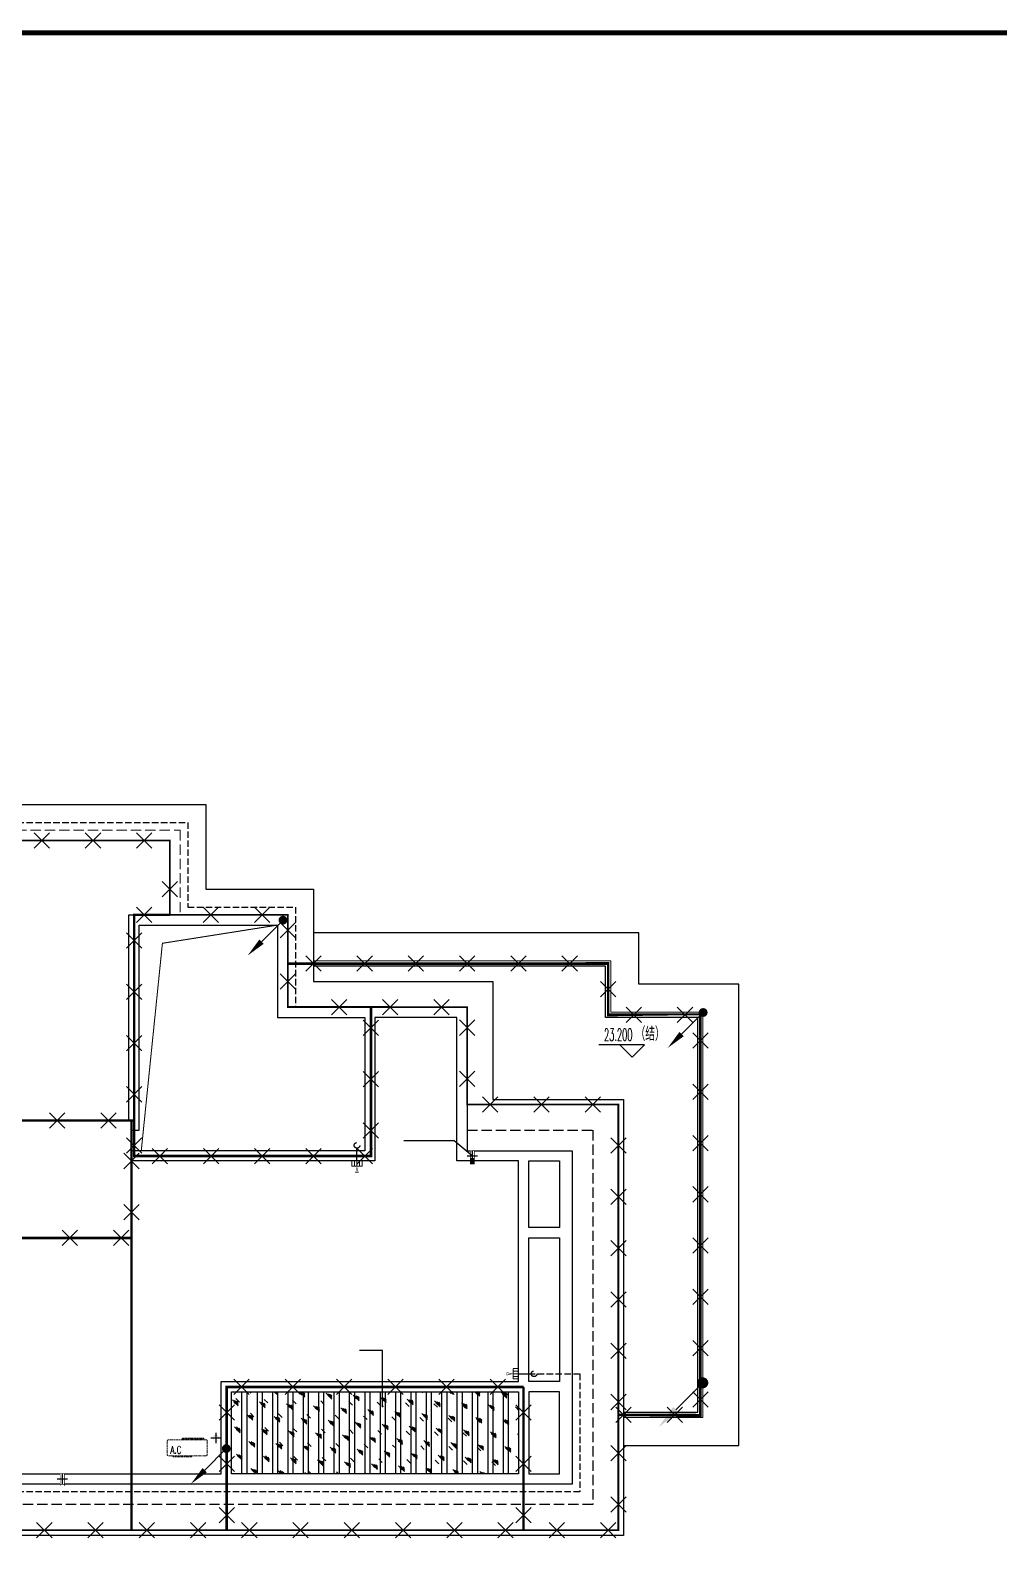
# Model space of a CAD drawing. Extents: x 2803505 to 5851001, y -1372902 to 24339.
# Drawn here: x 2968781 to 2987678, y -719698 to -690204 of the extents above; entities that cross this region are included whole.
import ezdxf
from ezdxf.xclip import XClip

# ---------------------------------------------------------------- set-up
doc = ezdxf.new("R2010")
doc.units = 0
doc.header["$LTSCALE"] = 1000
doc.header["$MEASUREMENT"] = 0
doc.header["$XCLIPFRAME"] = 2
for name, pattern in [('#P_--_20B1_001_t3$0$DASH', [0.35, 0.25, -0.1]), ('__DASH', [0.35, 0.25, -0.1]), ('DASH', [0.35, 0.25, -0.1]), ('DOTE', [2.4200000000000004, 2, -0.2, 0.02, -0.2])]:
    doc.linetypes.add(name, pattern=pattern)
doc.layers.get('0').update_dxf_attribs({"linetype": 'CONTINUOUS'})
for name, color, linetype in [('!!电气', 1, 'CONTINUOUS'), ('$RECOVER_210609100354-0', 7, 'CONTINUOUS'), ('DIM_ELEV', 3, 'CONTINUOUS'), ('DIM_LEAD', 3, 'CONTINUOUS'), ('LWIRE', 4, 'CONTINUOUS'), ('ROOF', 183, 'CONTINUOUS'), ('VPIPE-凝结', 150, 'CONTINUOUS'), ('VPIPE-雨水', 4, 'DASH'), ('WIRE-避雷', 4, 'CONTINUOUS'), ('保温', 6, 'CONTINUOUS'), ('机电标识类', 1, 'CONTINUOUS'), ('污水', 3, 'CONTINUOUS'), ('看线', 185, 'CONTINUOUS')]:
    doc.layers.add(name, color=color, linetype=linetype)
for name, color, linetype, lineweight in [('DOTE', 19, 'DOTE', 9), ('图框', 147, 'CONTINUOUS', 20), ('平面-分水线', 189, 'CONTINUOUS', 15), ('平面-栏杆', 56, 'CONTINUOUS', 15), ('平面-看线', 252, 'CONTINUOUS', 15), ('平面-空调预留孔', 252, 'CONTINUOUS', 15), ('空调', 76, 'CONTINUOUS', 13)]:
    doc.layers.add(name, color=color, linetype=linetype, lineweight=lineweight)
doc.styles.add('_TCH_DIM', font='SIMPLEX', dxfattribs={"bigfont": 'GBCBIG'})
doc.styles.get("Standard").update_dxf_attribs({"font": 'gbenor.shx', "bigfont": 'gbcbig.shx'})

# ---------------------------------------------------------------- blocks, each defined once
blk = doc.blocks.new('A$C74D73064')
at = {"layer": 'DOTE', "color": 252}
blk.add_line((-86385.24772744626, 67619.25646164955), (196116.0437006025, 67619.25646164955), dxfattribs=at)
blk = doc.blocks.new('rtyryrtyeeretee')
at = {"layer": '平面-空调预留孔', "color": 252, "linetype": 'DASH', "ltscale": 0.1}
for p, q in [((669748.8674389471, 343882.007023841), (669748.8674389471, 343872.007023841)), ((669758.8674389471, 343862.007023841), (670111.7031072036, 343862.007023841)), ((670121.7031072036, 343872.007023841), (670121.7031072036, 343882.007023841))]:
    blk.add_line(p, q, dxfattribs=at)
blk.add_lwpolyline([(670352.8023801355, 344221.1163422599), (669932.984234771, 344221.1163422599), (669932.984234771, 344206.0022866031), (670352.8023801355, 344206.0022866031)], close=True, dxfattribs=at)
blk.add_lwpolyline([(670402.0143738759, 343882.0070238413), (669662.0143738759, 343882.007023841, -0.414213562373517), (669642.0143738759, 343902.007023841), (669642.0143738764, 344172.007023841, -0.414213562372746), (669662.0143738764, 344192.007023841), (670402.0143738755, 344192.007023841, -0.4142135623727947), (670422.0143738755, 344172.007023841), (670422.0143738759, 343902.0070238415, -0.4142135623733224)], format="xyb", close=True, dxfattribs=at)
for centre, start, end in [((669758.8674389471, 343872.007023841), 180, 270), ((670111.7031072036, 343872.007023841), 270, 0)]:
    blk.add_arc(centre, 10, start, end, dxfattribs=at)
at = {"layer": '平面-空调预留孔', "color": 252, "linetype": 'DASH', "ltscale": 0.1, "style": '_TCH_DIM', "width": 0.7058823529411765}
blk.add_text('A.C', height=146.88, dxfattribs=at).set_placement((669701.4101996182, 343921.6318135191))
blk = doc.blocks.new('DFSFSF')
at = {"layer": '平面-分水线'}
for p, q in [((697141.9143252881, 775567.7311356195), (697141.9143252881, 775667.5561356199)), ((697342.3369560526, 775667.5561356199), (697142.6869560517, 775667.5561356199)), ((697342.3369560526, 775567.7311356195), (697142.6869560517, 775567.7311356195)), ((697193.1069603423, 775567.7311356195), (697193.1069603423, 775667.5561356199)), ((697242.5119560522, 775567.7311356195), (697242.5119560522, 775667.5561356199)), ((697291.916951762, 775567.7311356195), (697291.916951762, 775667.5561356199)), ((697342.3369560526, 775667.5561356199), (697342.3369560526, 775567.7311356195)), ((697342.3369560526, 775567.7311356195), (697342.3369560526, 775667.5561356199))]:
    blk.add_line(p, q, dxfattribs=at)
blk = doc.blocks.new('DFGDGDGD')
at = {"layer": '平面-分水线', "const_width": 10}
blk.add_lwpolyline([(697267.5119560522, 775440.6606483405), (697242.5119560522, 775540.6606483405), (697217.5119560522, 775440.6606483405)], close=True, dxfattribs=at)
blk.add_blockref('DFSFSF', (0, 0))
blk = doc.blocks.new('GDGDGDRGDR')
at = {"linetype": '__DASH', "ltscale": 0.1}
blk.add_wipeout([(425935.0893827186, 371498.33181868016), (425734.9359355549, 371498.33181859215), (425734.9359352478, 371418.331818531), (425935.08938238653, 371418.3318185004)], dxfattribs=at).dxf.layer = '污水'
at = {"layer": '机电标识类', "color": 250, "linetype": 'DASH', "ltscale": 400}
for p, q in [((425935.0893824034, 371458.3318185734), (425734.9359355539, 371458.3318185735)), ((425834.8193114293, 371358.3318185735), (425834.8193114294, 371558.3318185735))]:
    blk.add_line(p, q, dxfattribs=at)
at = {"layer": '污水', "linetype": '__DASH', "ltscale": 0.1, "const_width": 10}
blk.add_lwpolyline([(425935.0893824034, 371498.3318185734), (425734.9359355539, 371498.3318185735), (425734.9359355539, 371418.3318185735), (425935.0893824033, 371418.3318185734)], close=True, dxfattribs=at)
blk = doc.blocks.new('GDGDFDS')
at = {"layer": '保温', "linetype": 'Continuous', "ltscale": 10}
h = blk.add_hatch(dxfattribs=at)
h.set_pattern_fill('玻璃1', color=132, scale=50, style=0)
h.set_pattern_definition([(45, (100, 20), (-244.9417890030201, 244.9417890030201), [112, -288]), (45, (148, 40), (-244.9417890030201, 244.9417890030201), [48, -352]), (45, (100, 40), (-244.9417890030201, 244.9417890030201), [80, -320]), (45, (124, 20), (268.7005768508881, -268.7005768508881), [100, -300]), (45, (100, 0), (-244.9417890030201, 244.9417890030201), [160, -240]), (45, (100, 60), (-244.9417890030201, 244.9417890030201), [40, -360])])
h.paths.add_polyline_path([(429816.6387731368, 209506.9320951914), (429816.6387731368, 211106.9481932656), (424216.5786592269, 211107.0174670814), (424216.5786592269, 209507.0013690073)])
at = {"layer": '保温', "color": 252, "linetype": 'Continuous', "ltscale": 10, "true_color": 0x939598}
for p, q in [((424416.5786451383, 211107.0174653204), (424416.5786733155, 209507.0013672462)), ((424516.5786451383, 211107.0174670815), (424516.5786733155, 209507.0013690073)), ((424716.5786451387, 211106.9979751434), (424716.5786733159, 209506.9818770693)), ((424816.5786451387, 211106.9979769045), (424816.5786733159, 209506.9818788304)), ((425016.5786451388, 211106.9914819399), (425016.578673316, 209506.9753838657)), ((425116.5786451388, 211106.991483701), (425116.578673316, 209506.9753856268)), ((425316.5786451389, 211106.9849887363), (425316.5786733161, 209506.9688906622)), ((425416.5786451389, 211106.9849904974), (425416.5786733161, 209506.9688924233)), ((425616.578645139, 211106.9784955328), (425616.5786733162, 209506.9623974587)), ((425716.578645139, 211106.9784972939), (425716.5786733162, 209506.9623992197)), ((425916.5786451384, 211107.0174917362), (425916.5786733156, 209507.0013936621)), ((426016.5786451384, 211107.0174934973), (426016.5786733156, 209507.0013954232)), ((426216.5786451393, 211106.9655091257), (426216.5786733165, 209506.9494110516)), ((426316.5786451393, 211106.9655108868), (426316.5786733165, 209506.9494128127)), ((426516.5786451394, 211106.9590159222), (426516.5786733166, 209506.942917848)), ((426616.5786451394, 211106.9590176833), (426616.5786733166, 209506.9429196091)), ((426816.5786451395, 211106.9525227187), (426816.5786733167, 209506.9364246445)), ((426916.5786451395, 211106.9525244797), (426916.5786733167, 209506.9364264056)), ((427116.5786451396, 211106.9460295151), (427116.5786733169, 209506.929931441)), ((427216.5786451396, 211106.9460312762), (427216.5786733169, 209506.929933202)), ((427416.5786451384, 211107.0175181521), (427416.5786733156, 209507.001420078)), ((427516.5786451384, 211107.0175199132), (427516.5786733156, 209507.0014218391)), ((427716.5786451399, 211106.933043108), (427716.5786733172, 209506.9169450339)), ((427816.5786451399, 211106.9330448691), (427816.5786733172, 209506.916946795)), ((428016.5786451385, 211107.0175287185), (428016.5786733157, 209507.0014306443)), ((428116.5786451385, 211107.0175304796), (428116.5786733157, 209507.0014324054)), ((428316.5786451402, 211106.920056701), (428316.5786733174, 209506.9039586268)), ((428416.5786451402, 211106.920058462), (428416.5786733174, 209506.9039603879)), ((428616.5786451384, 211107.0175392848), (428616.5786733156, 209507.0014412107)), ((428716.5786451384, 211107.0175410459), (428716.5786733156, 209507.0014429718)), ((428916.5786451403, 211106.9070702939), (428916.5786733176, 209506.8909722197)), ((429016.5786451403, 211106.9070720549), (429016.5786733176, 209506.8909739808)), ((429216.5786451405, 211106.9005770904), (429216.5786733177, 209506.8844790162)), ((429316.5786451405, 211106.9005788514), (429316.5786733177, 209506.8844807773)), ((429516.5786451406, 211106.8940838868), (429516.5786733178, 209506.8779858127)), ((429616.5786451406, 211106.8940856479), (429616.5786733178, 209506.8779875737))]:
    blk.add_line(p, q, dxfattribs=at)
blk = doc.blocks.new('A$C1F33016B')
at = {"layer": '$RECOVER_210609100354-0', "color": 252, "const_width": 8}
blk.add_lwpolyline([(38849.99999452196, 6999.9999988419), (36150.00000426173, 6999.9999988419), (36150.00000426173, 4699.999998799525), (38849.99999452196, 4699.999998799525)], close=True, dxfattribs=at)
at = {"color": 252, "const_width": 20}
blk.add_lwpolyline([(39041.42135833949, 6399.999994003912), (39453.92135829851, 10445.49999882374), (41700.00006082188, 10799.99999900162)], dxfattribs=at)
at = {"layer": 'DIM_ELEV', "color": 251}
for p, q in [((48858.46384417266, 8462.932664352003), (47966.21346077323, 8462.932664352003)), ((48618.46384417266, 8222.932664352003), (48378.46384417266, 8462.932664352003)), ((48618.46384417266, 8222.932664352003), (48858.46384417266, 8462.932664352003))]:
    blk.add_line(p, q, dxfattribs=at)
at = {"layer": 'DIM_LEAD', "color": 252}
for p, q in [((45144.57870209496, 6590.498643837404), (44166.07870209496, 6590.498643837404)), ((43748.49348537251, 2503.498643837404), (43297.07214064524, 2503.498643837404)), ((43748.49349053204, 1417.498842426809), (43748.49348537251, 2503.498643837404)), ((43748.49349053204, 1417.498842426809), (43748.49348537251, 2503.498643837404)), ((43748.49349053204, 1417.498842426809), (43748.49348537251, 2503.498643837404)), ((43748.49349053204, 1417.498842426809), (43748.49348537251, 2503.498643837404))]:
    blk.add_line(p, q, dxfattribs=at)
at = {"layer": 'DIM_LEAD', "color": 252, "const_width": 20}
blk.add_lwpolyline([(43748.49349057954, 1407.498842426809, 1), (43748.49349048454, 1427.498842426809, 1)], format="xyb", close=True, dxfattribs=at)
blk.add_lwpolyline([(43748.49349057954, 1407.498842426809, 1), (43748.49349048454, 1427.498842426809, 1)], format="xyb", close=True, dxfattribs=at)
blk.add_lwpolyline([(43748.49349057954, 1407.498842426809, 1), (43748.49349048454, 1427.498842426809, 1)], format="xyb", close=True, dxfattribs=at)
blk.add_lwpolyline([(43748.49349057954, 1407.498842426809, 1), (43748.49349048454, 1427.498842426809, 1)], format="xyb", close=True, dxfattribs=at)
at = {"layer": 'ROOF', "color": 252, "ltscale": 0.8}
for points in [[(27249.98847149499, 1900.000006468967), (27249.98863871954, 6899.999991594814), (29100.00004994497, 6899.999991710298), (29100.00004963577, 9699.999991236487), (32600.00004876032, 9699.999991323333), (32600.00004871562, 11499.99999907031), (34700.00106946845, 11499.99999892991), (34700.00106958486, 13150.00000285031), (40299.99904567283, 13149.9999984121), (40299.99904424231, 11499.9999989341), (42400.00006067008, 11499.9999990568), (42400.00006077252, 9699.99999118247), (45900.00006058626, 9699.999991131015), (45900.00018081442, 7400.001628744882), (46600.00018126238, 7400.001628465019)], [(39600.00006019697, 10999.9999990263), (39600.00006019697, 12449.99999882351), (35400.00005926006, 12449.99999882351), (35400.00005926006, 10999.9999990263), (36200.00005917531, 10999.9999990263), (36200.00006137043, 8400.27025674237), (34200.20408972166, 8400.270255054114), (34200.20408972166, 8999.999999580905), (29800.00005914178, 8999.999999580905), (29800.00005914178, 6199.999999793712), (27949.98863872234, 6199.999999749474), (27949.98863872234, 1900.068179056048), (34400.04295058083, 1899.931803827174), (34400.04240705445, 99.99999998975545), (40599.9575778814, 100.0000000107102), (40599.95812140778, 1899.939857619116), (46400.01147988439, 1900.062273277901), (46400.00056727789, 6199.99999175407), (45200.00005907286, 6199.999992233701), (45200.00006029941, 8999.99999114126), (43600.00006028265, 8999.99999120878), (43600.00006022304, 6199.999999791384), (38849.99999452196, 6199.999999791384)], [(38800.00006019697, 6999.9999988419), (38800.00006019697, 10999.9999990263), (39600.00006019697, 10999.9999990263)], [(38850.02252044249, 6799.996107412968), (39000.00006027427, 6799.995862165), (39000.00005986635, 10799.99999900162), (41700.00006082188, 10799.99999896553), (41700.0000607986, 8999.99879467301), (43400.00006035343, 8999.99879463669), (43400.00006029755, 6399.999992001802), (38850.00005673245, 6399.999997232575)], [(48450.00003846548, 649.9999970309436), (50699.99999928474, 649.9999896022491), (50699.9999994617, 9649.99395020958), (48749.99999763817, 9650.018115234096), (48749.9999975739, 10649.9999912614), (42400.00006071851, 10649.99999139784)], [(48450.00004991237, 1299.999996865634), (49899.99999929685, 1299.999991850462), (49899.99999944866, 9000.002676410135), (48099.99999768008, 9000.026841434184), (48099.99999761581, 9999.99999127537), (42400.00006075576, 9999.999991397839)], [(46600.00018126238, 7400.001628465019), (48449.98877907172, 7400.001627369784), (48450.00007808954, 2899.999998201616), (48450.00007808954, 2899.999998201616), (48450.00000764616, -1099.999999482883), (26550.00008945167, -1099.999999482883), (26550.00008389354, 99.99999419599771), (25000.0000571236, 99.99999852571636)], [(45400.00004702806, 7300.001595500857), (48350.00006422121, 7300.001635620371), (48350.00000940822, -999.9999994828831), (26650.00008898787, -999.9999994828831), (26650.00008343067, 199.9999939166009), (25000.000057403, 199.9999985257164)], [(45400.00004702806, 7300.001595500857), (45400.00005926751, 6399.999992154073), (47449.99999941699, 6400.000001535285), (47449.99999941699, -99.99999948288314), (27550.00007612817, -100.0000007869676), (27550.00007612817, 1899.999997639563), (27249.98863871954, 1899.999998943415)], [(46600.00005955249, 6199.999988187104), (47199.98555797525, 6199.999775056262), (47199.98994026892, 4899.99999251496), (46600.00005848892, 4900.000007299008), (46600.00005955249, 6199.999988187104)], [(47199.99061446823, 4700.000005535781), (47200.00005325861, 1899.999984931201), (46600.00005603395, 1900.000013988931), (46600.00005848892, 4699.999992142897), (47199.99061446823, 4700.000005535781)]]:
    blk.add_lwpolyline(points, dxfattribs=at)
at = {"layer": 'ROOF', "color": 252, "linetype": '__DASH', "ltscale": 0.8}
blk.add_lwpolyline([(45400.00005382765, 6799.999736199155), (47849.98901562393, 6800.00252925558), (47850.00001821294, -499.9999994828831), (27150.0000866726, -499.9999994828831), (27150.0000811154, 699.9999925198499), (25000.00005879998, 699.9999985257164)], dxfattribs=at)
at = {"layer": 'ROOF', "color": 252, "ltscale": 0.8}
for points in [[(40799.93324691989, 100.0000005171169), (40799.93324691989, 1699.87757561449), (46399.99343711976, 1700.016098590568), (46399.99342971016, 100.0000005171169)], [(47199.99343796819, 1699.999991441611), (46599.99343796819, 1699.999991441611), (46599.99343796819, 100.0000000004657), (47199.99343796819, 100.0000000004657)]]:
    blk.add_lwpolyline(points, close=True, dxfattribs=at)
at = {"layer": 'VPIPE-凝结', "color": 252}
for p, q in [((43250.01285656728, 6199.999999795575), (43250.01282322686, 6449.999906104757)), ((46400.01090591028, 2050.075069551356), (46650.01081221923, 2050.075036210474))]:
    blk.add_line(p, q, dxfattribs=at)
at = {"layer": 'VPIPE-雨水', "color": 252}
for centre in [(43250.05453278124, 6504.999890289502), (46705.01079640444, 2050.116745764622)]:
    blk.add_circle(centre, 55, dxfattribs=at)
at = {"layer": '平面-栏杆', "color": 251, "true_color": 0x636466}
for points in [[(48450.00004815124, 1199.999996865634), (49999.99999929499, 1199.999991504475), (49999.99999945052, 9100.001333917491), (48199.99999767356, 9100.025498942006), (48199.99999760929, 10099.99999127304), (42400.00006075017, 10099.99999139784)], [(48450.00004903134, 1249.999996865634), (49949.99999929592, 1249.999991677701), (49949.99999944959, 9050.002005163813), (48149.99999767728, 9050.026170188095), (48149.99999761209, 10049.99999127421), (42400.00006075203, 10049.99999139784)]]:
    blk.add_lwpolyline(points, dxfattribs=at)
at = {"layer": '平面-看线', "linetype": 'DASH', "ltscale": 0.8}
blk.add_lwpolyline([(27550.00007612817, 1899.999997639563), (27749.98863871954, 1899.999998943415), (27749.98863871954, 6399.999991626013), (29600.00005000085, 6399.999991741264), (29600.00004969072, 9199.999991248827), (33100.00004877243, 9199.99999133544), (33100.00004872773, 10999.99999903701), (35200.00106943399, 10999.99999889685), (35200.00106954947, 12650.00000245403), (39799.99904523976, 12649.99999880837), (39799.99904380925, 10999.99999890476), (41900.00006069802, 10999.9999990277), (41900.00006080046, 9199.999991189688), (45400.00006038696, 9199.999991138466), (45400.000059627, 7300.001595500857)], dxfattribs=at)
at = {"layer": '机电标识类', "color": 250, "linetype": 'DASH', "ltscale": 400}
for p, q in [((40499.9554063729, 699.9920267959824), (40499.95566322142, 899.9918125957483)), ((40399.95552081009, 799.991952399374), (40599.95552081009, 799.9917582281632))]:
    blk.add_line(p, q, dxfattribs=at)
at = {"layer": '看线', "color": 252, "linetype": '#P_--_20B1_001_t3$0$DASH', "ltscale": 0.5}
blk.add_lwpolyline([(32950.00004877243, 9199.999991331715), (32950.000048724, 11149.99999904679), (35050.00106944423, 11149.99999890663), (35050.00106956065, 12800.00000257278), (39949.99904536922, 12799.99999868963), (39949.9990439387, 11149.99999891361), (42050.00006068964, 11149.99999903631), (42050.00006079022, 9199.999991187593)], dxfattribs=at)
at = {"layer": '空调', "color": 1, "linetype": 'DASH', "const_width": 2}
blk.add_lwpolyline([(40549.95552081009, 799.9920326166321, -0.999999145628318), (40449.95552081009, 799.9919038566295, -0.9999991456387952), (40549.95552081009, 799.991806771257)], format="xyb", dxfattribs=at)
at = {"xscale": -1}
for name, p in [('DFGDGDGD', (740492.5248126197, -769467.5561358242)), ('GDGDFDS', (470616.5721406448, -209407.0013561628))]:
    blk.add_blockref(name, p, dxfattribs=at)
at = {"rotation": 270}
blk.add_blockref('DFGDGDGD', (-729267.5452297092, 699292.5870256035), dxfattribs=at)
at = {"color": 252}
blk.add_blockref('rtyryrtyeeretee', (-630093.5397857446, -343428.8808007177), dxfattribs=at)
at = {"layer": 'DIM_ELEV', "color": 7, "style": '_TCH_DIM'}
for s, height, width, p in [('23.200', 238, 0.4941176470588236, (48070.39930429775, 8543.012664352078)), ('（结）', 270.0709219858156, 0.7, (48686.39930429775, 8543.012664352078))]:
    blk.add_text(s, height=height, dxfattribs=dict(at, width=width)).set_placement(p)
at = {"xscale": -1, "rotation": 270.0000000002001}
for p in [(-325958.3317578183, -419534.8193129345), (-333958.3266229182, -425834.8172549459)]:
    blk.add_blockref('GDGDGDRGDR', p, dxfattribs=at)
at = {"layer": 'DIM_LEAD', "color": 252}
blk.add_line((45499.99485756829, 6299.997942011803), (45144.57870209496, 6590.498643837404), dxfattribs=at)
at = {"layer": 'DIM_LEAD', "color": 252, "const_width": 20}
for points in [[(45507.73757214844, 6293.669405773049, 1), (45492.25214298721, 6306.326478250325, 1)], [(37496.82968644239, -9.484153082594275, 1), (37503.1702984944, 9.484153083292767, 1)]]:
    blk.add_lwpolyline(points, format="xyb", close=True, dxfattribs=at)
at = {"layer": '看线', "color": 252, "linetype": '#P_--_20B1_001_t3$0$DASH', "ltscale": 0.5}
blk.add_lwpolyline([(46600.00005616527, 2049.998721837997), (47599.98901122157, 2050.001260124845), (47600.00002261624, -249.9999994828831), (27400.00008551404, -249.9999994828831), (27400.00007995777, 949.9999918215908), (25000.00005949847, 949.9999985257164)], dxfattribs=at)
blk = doc.blocks.new('$TelecSys$00000080')
for p, q in [((-0.7000000000007276, -0.7000000000007276), (0, 0)), ((0.1041666666678793, 0.1041666666660603), (0.1041666666678793, 0.1041666666660603)), ((-0.1041666666678793, -0.1041666666660603), (-0.1041666666678793, -0.1041666666660603))]:
    blk.add_line(p, q)
at = {"const_width": 0.1425}
blk.add_lwpolyline([(0.07125000000087311, 0, 1), (-0.07125000000087311, 0, 1)], format="xyb", close=True, dxfattribs=at)
blk.add_solid([(-0.6300000000010186, -0.7700000000004366), (-0.7700000000004366, -0.6299999999991996), (-1.150000000001455, -1.149999999999636)])
at = {"width": 0.8, "flags": 9}
blk.add_attdef('A', (0, 0), '', height=2e-05, rotation=180, dxfattribs=at)
blk = doc.blocks.new('$TelecSys$00000009')
for p, q in [((-0.5, 0.5), (0.5, -0.5)), ((0.5, 0.5), (-0.5, -0.5))]:
    blk.add_line(p, q)

msp = doc.modelspace()

# ---------------------------------------------------------------- block references
at = {"layer": '!!电气'}
msp.add_blockref('A$C1F33016B', (2931905.957243309, -718453.3751683426), dxfattribs=at)
ref = msp.add_blockref('A$C74D73064', (2860689.203808141, -781511.2655150846))
XClip(ref).set_block_clipping_path([(-14883.246564808185, 50822.2568892687), (39116.74030273309, 70322.2568880918)])

# ---------------------------------------------------------------- next in the draw order: linework, layer by layer
at = {"layer": 'WIRE-避雷', "color": 4}
for points, const_width in [([(2933555.957233147, -719453.3751678255), (2955255.957153567, -719453.3752683015), (2955255.957159123, -718253.375174426), (2958555.95732674, -718253.3751591437), (2958555.957332297, -719453.3751678255), (2980255.957252718, -719453.3751678255), (2980255.957139838, -711153.3735327222), (2977305.957290337, -711153.3735728418), (2977305.957303696, -709253.3751772041), (2973805.95730411, -709253.3751774034), (2973805.957304007, -707453.3751693149), (2971505.957303506, -707453.3751693149), (2971505.957303506, -706003.3751695191), (2967305.957302569, -706003.3751695191), (2967305.957302569, -707453.3751693163), (2965005.957292037, -707453.3751693736), (2965005.957292082, -709253.3751770072), (2961505.957293, -709253.3751773946), (2961505.95729331, -712053.3751766013), (2959655.945882029, -712053.3751767166), (2959655.94591137, -716553.3751693992), (2956905.957303226, -716553.3751693992)], 35), ([(2974305.957304015, -708403.3751769448), (2973805.957304061, -708403.3751769734), (2980055.957240921, -708403.3751770684), (2980055.957240987, -709403.3489981545), (2981855.957242759, -709403.3731631788), (2981855.957242605, -717203.3751766649), (2980255.957267576, -717203.3783450983)], 50)]:
    msp.add_lwpolyline(points, dxfattribs=dict(at, const_width=const_width))
at = {"layer": 'WIRE-避雷', "const_width": 50}
for points in [[(2971505.957303506, -707453.3751693163), (2970808.805825678, -707453.3751693163), (2970808.805825678, -712157.7168333754), (2975427.934452406, -712157.7168333754), (2975427.934452448, -709253.3751771767)], [(2970808.805825678, -711462.8613125673), (2968055.957247571, -711462.8613125673), (2968055.957247571, -713753.3751695431), (2970755.957237831, -713753.3751695431), (2970755.957237831, -711453.3751695007)], [(2978405.208782027, -716659.650671782), (2972613.910076643, -716659.650671782), (2972613.910076643, -719453.3751678255)], [(2978405.208782027, -716659.650671782), (2978405.208782027, -719453.3751678255)]]:
    msp.add_lwpolyline(points, dxfattribs=at)
at = {"layer": 'WIRE-避雷', "color": 4, "linetype": '__DASH', "const_width": 50}
msp.add_lwpolyline([(2970755.957237831, -713771.0255578847), (2970755.957237831, -719453.3751678255)], dxfattribs=at)
at = {"layer": '图框', "const_width": 100}
msp.add_lwpolyline([(3000703.491352153, -747653.5751154523), (3000703.491352153, -690253.5751154523), (2920103.491352153, -690253.5751154523), (2920103.491352153, -747653.5751154523)], close=True, dxfattribs=at)

# ---------------------------------------------------------------- next in the draw order: block references
at = {"layer": 'LWIRE', "color": 4, "xscale": 300, "yscale": 300, "zscale": 300}
for p, rotation in [((2969005.957303506, -706003.3751695191), 180), ((2970005.957303506, -706003.3751695191), 180), ((2971005.957303506, -706003.3751695191), 180), ((2971505.957303506, -706953.3751693149), 90), ((2972305.957304007, -707453.3751693149), 180), ((2973305.957304007, -707453.3751693149), 180), ((2973805.957304024, -707753.3751774034), 90.0000000032609), ((2973805.957304081, -708753.3751774034), 90.0000000032609), ((2974805.957303696, -709253.3751773464), 180.0000000032607), ((2975805.957303696, -709253.3751772894), 180.0000000032607), ((2976805.957303696, -709253.3751772325), 180.0000000032607), ((2977305.957300884, -709653.3735728418), 89.99999959715332), ((2977305.957293853, -710653.3735728418), 89.99999959715332), ((2977755.957139838, -711153.373566722), 180.0000007792133), ((2978755.957139838, -711153.3735531222), 180.0000007792133), ((2979755.957139838, -711153.3735395223), 180.0000007792133), ((2980255.957150717, -711953.3751678255), 90.00000077921617), ((2980255.957164317, -712953.3751678255), 90.00000077921617), ((2980255.957177917, -713953.3751678255), 90.00000077921617), ((2980255.957191518, -714953.3751678255), 90.00000077921617), ((2980255.957205118, -715953.3751678255), 90.00000077921617), ((2980255.957218718, -716953.3751678255), 90.00000077921617), ((2980255.957232318, -717953.3751678255), 90.00000077921617), ((2980255.957245918, -718953.3751678255), 90.00000077921617)]:
    msp.add_blockref('$TelecSys$00000009', p, dxfattribs=dict(at, rotation=rotation))
at = {"layer": 'LWIRE', "xscale": 300, "yscale": 300, "zscale": 300}
for p, rotation in [((2971005.957303506, -707453.3751693163), 180), ((2970808.805825678, -707953.3751693163), 270), ((2970808.805825678, -708953.3751693163), 270), ((2975427.934452442, -709657.7168333754), 89.99999999916403), ((2970808.805825678, -709953.3751693163), 270), ((2975427.934452428, -710657.7168333754), 89.99999999916403), ((2970808.805825678, -710953.3751693163), 270), ((2975427.934452414, -711657.7168333754), 89.99999999916403), ((2970808.805825678, -711953.3751693163), 270), ((2972905.208782027, -716659.650671782), 180), ((2973905.208782027, -716659.650671782), 180), ((2974905.208782027, -716659.650671782), 180), ((2975905.208782027, -716659.650671782), 180), ((2976905.208782027, -716659.650671782), 180), ((2977905.208782027, -716659.650671782), 180), ((2972613.910076643, -717159.650671782), 270), ((2978405.208782027, -717159.650671782), 270), ((2972613.910076643, -718159.650671782), 270), ((2978405.208782027, -718159.650671782), 270), ((2972613.910076643, -719159.650671782), 270), ((2978405.208782027, -719159.650671782), 270)]:
    msp.add_blockref('$TelecSys$00000009', p, dxfattribs=dict(at, rotation=rotation))
at = {"layer": 'LWIRE', "color": 2}
for name, p, xscale, yscale, zscale in [('$TelecSys$00000080', (2973712.638866375, -707557.207426691), 600, 600, 600), ('$TelecSys$00000009', (2974305.957304061, -708403.3751769811), 300, 300, 300), ('$TelecSys$00000009', (2975305.957304061, -708403.3751769962), 300, 300, 300), ('$TelecSys$00000009', (2976305.957304061, -708403.3751770114), 300, 300, 300), ('$TelecSys$00000009', (2977305.957304061, -708403.3751770265), 300, 300, 300), ('$TelecSys$00000009', (2978305.957304061, -708403.3751770416), 300, 300, 300), ('$TelecSys$00000009', (2979305.957304061, -708403.375177057), 300, 300, 300), ('$TelecSys$00000080', (2981909.726557716, -709357.8127045662), 600, 600, 600), ('$TelecSys$00000080', (2972605.542104752, -717861.9453562726), 600, 600, 600)]:
    msp.add_blockref(name, p, dxfattribs=dict(at, xscale=xscale, yscale=yscale, zscale=zscale))
at = {"layer": 'LWIRE', "color": 2, "xscale": 300, "yscale": 300, "zscale": 300}
for p, rotation in [((2980055.957240954, -708903.3751770684), 270.000000003682), ((2980555.957240941, -709403.3557106613), 359.9992308033879), ((2981555.957240851, -709403.3691356748), 359.9992308033879), ((2981855.957242749, -709903.3731631788), 269.9999999988712), ((2981855.95724273, -710903.3731631788), 269.9999999988712), ((2981855.95724271, -711903.3731631788), 269.9999999988712), ((2981855.957242691, -712903.3731631788), 269.9999999988712), ((2981855.95724267, -713903.3731631788), 269.9999999988712), ((2981855.957242652, -714903.3731631788), 269.9999999988712), ((2981855.957242631, -715903.3731631788), 269.9999999988712), ((2981855.957242613, -716903.3731631788), 269.9999999988712), ((2980355.957242607, -717203.3774374702), 180.0000863563968), ((2981355.957242605, -717203.3759302667), 180.0000863563968)]:
    msp.add_blockref('$TelecSys$00000009', p, dxfattribs=dict(at, rotation=rotation))
at = {"layer": 'LWIRE', "color": 6, "xscale": 300, "yscale": 300, "zscale": 300}
for p, rotation in [((2969308.805825678, -711462.8613125673), 180), ((2970308.805825678, -711462.8613125673), 180), ((2970755.957237831, -712253.3751695431), 90), ((2970755.957237831, -713253.3751695431), 90)]:
    msp.add_blockref('$TelecSys$00000009', p, dxfattribs=dict(at, rotation=rotation))
at = {"layer": 'LWIRE', "xscale": 300, "yscale": 300, "zscale": 300}
for p in [(2971308.805825678, -712157.7168333754), (2972308.805825678, -712157.7168333754), (2973308.805825678, -712157.7168333754), (2974308.805825678, -712157.7168333754), (2975308.805825678, -712157.7168333754)]:
    msp.add_blockref('$TelecSys$00000009', p, dxfattribs=at)
at = {"layer": 'LWIRE', "color": 6, "xscale": 300, "yscale": 300, "zscale": 300}
for p in [(2969555.957247571, -713753.3751695431), (2970555.957247571, -713753.3751695431)]:
    msp.add_blockref('$TelecSys$00000009', p, dxfattribs=at)
at = {"layer": 'LWIRE', "color": 1, "xscale": 750, "yscale": 750, "zscale": 750}
msp.add_blockref('$TelecSys$00000080', (2981903.028646939, -716579.2862911199), dxfattribs=at)
at = {"layer": 'LWIRE', "color": 4, "xscale": 300, "yscale": 300, "zscale": 300}
for p in [(2969055.957332297, -719453.3751678255), (2970055.957332297, -719453.3751678255), (2971055.957332297, -719453.3751678255), (2972055.957332297, -719453.3751678255), (2973055.957332297, -719453.3751678255), (2974055.957332297, -719453.3751678255), (2975055.957332297, -719453.3751678255), (2976055.957332297, -719453.3751678255), (2977055.957332297, -719453.3751678255), (2978055.957332297, -719453.3751678255), (2979055.957332297, -719453.3751678255), (2980055.957332297, -719453.3751678255)]:
    msp.add_blockref('$TelecSys$00000009', p, dxfattribs=at)

doc.saveas('drawing.dxf')
